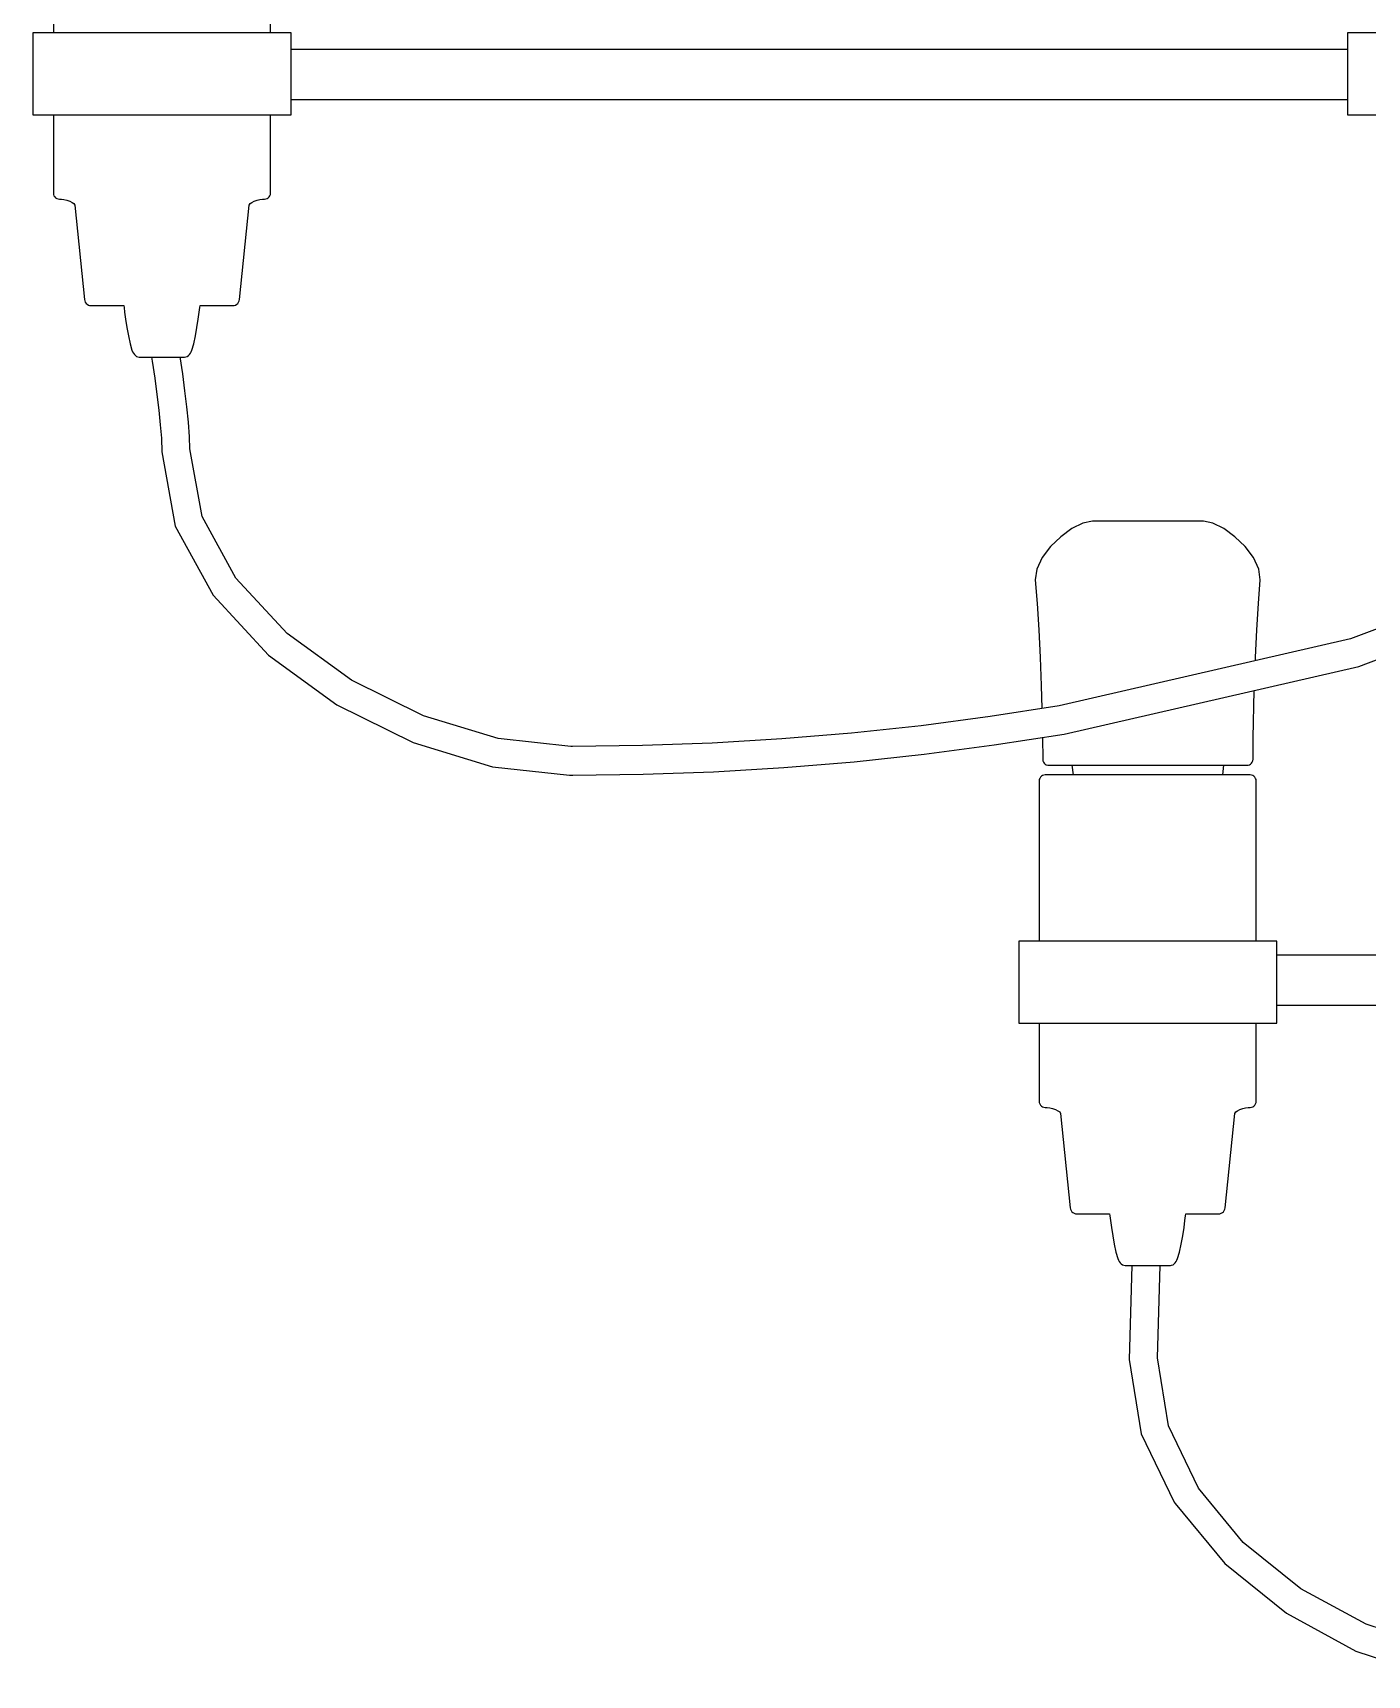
# Model space of a CAD drawing. Header units: millimetres. Extents: x 112 to 8820, y -2365 to 5002.
# Drawn here: x 154.9 to 299.1, y -536.1 to -358.5 of the extents above; entities that cross this region are included whole.
import ezdxf

# ---------------------------------------------------------------- set-up
doc = ezdxf.new("R2010")
doc.units = ezdxf.units.MM

# ---------------------------------------------------------------- blocks, each defined once
blk = doc.blocks.new('2097-30_EL-front')
for p, q in [((-43.161, 32.288), (-43.161, 30.556)), ((-40.813, 30.556), (-40.813, 32.288)), ((-43.33, 30.556), (-43.384, 30.556)), ((-43.384, 30.556), (-43.384, 29.669)), ((-43.218, 30.556), (-43.33, 30.556)), ((-43.052, 30.556), (-43.218, 30.556)), ((-42.84, 30.556), (-43.052, 30.556)), ((-42.59, 30.556), (-42.84, 30.556)), ((-42.314, 30.556), (-42.59, 30.556)), ((-42.024, 30.556), (-42.314, 30.556)), ((-41.732, 30.556), (-42.024, 30.556)), ((-41.451, 30.556), (-41.732, 30.556)), ((-41.194, 30.556), (-41.451, 30.556)), ((-40.971, 30.556), (-41.194, 30.556)), ((-40.793, 30.556), (-40.971, 30.556)), ((-40.667, 30.556), (-40.793, 30.556)), ((-40.599, 30.556), (-40.667, 30.556)), ((-40.591, 30.556), (-40.599, 30.556)), ((-40.591, 29.669), (-40.591, 30.556)), ((-29.114, 30.556), (-29.168, 30.556)), ((-29.168, 30.556), (-29.168, 29.669)), ((-29.002, 30.556), (-29.114, 30.556)), ((-28.837, 30.556), (-29.002, 30.556)), ((-29.168, 30.376), (-40.591, 30.376)), ((-43.384, 29.669), (-43.33, 29.669)), ((-43.33, 29.669), (-43.218, 29.669)), ((-43.218, 29.669), (-43.052, 29.669)), ((-43.161, 29.669), (-43.161, 28.824)), ((-43.052, 29.669), (-42.84, 29.669)), ((-42.84, 29.669), (-42.59, 29.669)), ((-42.59, 29.669), (-42.314, 29.669)), ((-42.314, 29.669), (-42.024, 29.669)), ((-42.024, 29.669), (-41.732, 29.669)), ((-41.732, 29.669), (-41.451, 29.669)), ((-41.451, 29.669), (-41.194, 29.669)), ((-41.194, 29.669), (-40.971, 29.669)), ((-40.971, 29.669), (-40.793, 29.669)), ((-40.813, 28.824), (-40.813, 29.669)), ((-40.793, 29.669), (-40.667, 29.669)), ((-40.667, 29.669), (-40.599, 29.669)), ((-40.599, 29.669), (-40.591, 29.669)), ((-40.591, 29.835), (-29.168, 29.835)), ((-29.168, 29.669), (-29.114, 29.669)), ((-29.114, 29.669), (-29.002, 29.669)), ((-29.002, 29.669), (-28.837, 29.669)), ((-43.161, 28.824), (-43.16, 28.809)), ((-43.16, 28.809), (-43.155, 28.795)), ((-43.155, 28.795), (-43.147, 28.783)), ((-43.147, 28.783), (-43.137, 28.773)), ((-40.838, 28.773), (-40.828, 28.783)), ((-40.828, 28.783), (-40.82, 28.795)), ((-40.82, 28.795), (-40.815, 28.809)), ((-40.815, 28.809), (-40.813, 28.824)), ((-43.137, 28.773), (-43.125, 28.765)), ((-43.125, 28.765), (-43.111, 28.76)), ((-43.111, 28.76), (-43.096, 28.759)), ((-43.096, 28.759), (-43.074, 28.757)), ((-43.074, 28.757), (-43.047, 28.752)), ((-43.047, 28.752), (-43.016, 28.745)), ((-43.016, 28.745), (-42.985, 28.735)), ((-42.985, 28.735), (-42.959, 28.722)), ((-42.959, 28.722), (-42.939, 28.709)), ((-42.939, 28.709), (-42.931, 28.693)), ((-42.931, 28.693), (-42.825, 27.671)), ((-41.149, 27.671), (-41.044, 28.693)), ((-41.044, 28.693), (-41.035, 28.709)), ((-41.035, 28.709), (-41.016, 28.722)), ((-41.016, 28.722), (-40.989, 28.735)), ((-40.989, 28.735), (-40.959, 28.745)), ((-40.959, 28.745), (-40.928, 28.752)), ((-40.928, 28.752), (-40.901, 28.757)), ((-40.901, 28.757), (-40.879, 28.759)), ((-40.879, 28.759), (-40.864, 28.76)), ((-40.864, 28.76), (-40.85, 28.765)), ((-40.85, 28.765), (-40.838, 28.773)), ((-42.825, 27.671), (-42.822, 27.656)), ((-42.822, 27.656), (-42.816, 27.642)), ((-42.816, 27.642), (-42.807, 27.63)), ((-42.807, 27.63), (-42.796, 27.62)), ((-42.796, 27.62), (-42.783, 27.612)), ((-42.783, 27.612), (-42.769, 27.607)), ((-42.769, 27.607), (-42.753, 27.606)), ((-42.753, 27.606), (-42.724, 27.606)), ((-42.724, 27.606), (-42.662, 27.606)), ((-42.662, 27.606), (-42.571, 27.606)), ((-42.571, 27.606), (-42.455, 27.606)), ((-42.455, 27.606), (-42.4, 27.606)), ((-42.4, 27.606), (-42.397, 27.586)), ((-42.397, 27.586), (-42.391, 27.534)), ((-42.391, 27.534), (-42.38, 27.459)), ((-41.595, 27.459), (-41.584, 27.534)), ((-41.584, 27.534), (-41.577, 27.586)), ((-41.577, 27.586), (-41.575, 27.606)), ((-41.575, 27.606), (-41.552, 27.606)), ((-41.552, 27.606), (-41.43, 27.606)), ((-41.43, 27.606), (-41.332, 27.606)), ((-41.332, 27.606), (-41.263, 27.606)), ((-41.263, 27.606), (-41.226, 27.606)), ((-41.226, 27.606), (-41.221, 27.606)), ((-41.221, 27.606), (-41.206, 27.607)), ((-41.206, 27.607), (-41.192, 27.612)), ((-41.192, 27.612), (-41.179, 27.62)), ((-41.179, 27.62), (-41.168, 27.63)), ((-41.168, 27.63), (-41.159, 27.642)), ((-41.159, 27.642), (-41.152, 27.656)), ((-41.152, 27.656), (-41.149, 27.671)), ((-42.38, 27.459), (-42.366, 27.37)), ((-42.366, 27.37), (-42.35, 27.279)), ((-41.625, 27.279), (-41.609, 27.37)), ((-41.609, 27.37), (-41.595, 27.459)), ((-42.35, 27.279), (-42.331, 27.193)), ((-42.331, 27.193), (-42.312, 27.124)), ((-41.663, 27.124), (-41.643, 27.193)), ((-41.643, 27.193), (-41.625, 27.279)), ((-42.312, 27.124), (-42.304, 27.107)), ((-42.304, 27.107), (-42.296, 27.091)), ((-42.296, 27.091), (-42.285, 27.077)), ((-42.285, 27.077), (-42.274, 27.066)), ((-42.274, 27.066), (-42.261, 27.057)), ((-42.261, 27.057), (-42.247, 27.051)), ((-42.247, 27.051), (-42.232, 27.049)), ((-42.232, 27.049), (-42.222, 27.049)), ((-42.222, 27.049), (-42.203, 27.049)), ((-42.203, 27.049), (-42.174, 27.049)), ((-42.174, 27.049), (-42.137, 27.049)), ((-42.137, 27.049), (-42.093, 27.049)), ((-42.099, 27.049), (-42.092, 27.005)), ((-42.093, 27.049), (-42.045, 27.049)), ((-42.092, 27.005), (-42.066, 26.822)), ((-42.045, 27.049), (-41.994, 27.049)), ((-41.994, 27.049), (-41.943, 27.049)), ((-41.943, 27.049), (-41.893, 27.049)), ((-41.893, 27.049), (-41.848, 27.049)), ((-41.848, 27.049), (-41.809, 27.049)), ((-41.809, 27.049), (-41.778, 27.049)), ((-41.763, 26.867), (-41.79, 27.051)), ((-41.778, 27.049), (-41.756, 27.049)), ((-41.756, 27.049), (-41.744, 27.049)), ((-41.744, 27.049), (-41.743, 27.049)), ((-41.743, 27.049), (-41.728, 27.051)), ((-41.728, 27.051), (-41.714, 27.057)), ((-41.714, 27.057), (-41.701, 27.066)), ((-41.701, 27.066), (-41.689, 27.077)), ((-41.689, 27.077), (-41.679, 27.091)), ((-41.679, 27.091), (-41.67, 27.107)), ((-41.67, 27.107), (-41.663, 27.124)), ((-42.066, 26.822), (-42.041, 26.645)), ((-41.739, 26.686), (-41.763, 26.867)), ((-42.041, 26.645), (-42.021, 26.476)), ((-41.717, 26.511), (-41.739, 26.686)), ((-42.021, 26.476), (-42.005, 26.317)), ((-41.7, 26.344), (-41.717, 26.511)), ((-42.005, 26.317), (-41.994, 26.171)), ((-41.689, 26.187), (-41.7, 26.344)), ((-41.994, 26.171), (-41.99, 26.025)), ((-41.686, 26.058), (-41.689, 26.187)), ((-41.99, 26.025), (-41.843, 25.219)), ((-41.552, 25.325), (-41.686, 26.058)), ((-41.187, 24.658), (-41.552, 25.325)), ((-32.028, 25.252), (-32.147, 25.194)), ((-31.923, 25.273), (-32.028, 25.252)), ((-31.907, 25.273), (-31.923, 25.273)), ((-31.855, 25.273), (-31.907, 25.273)), ((-31.769, 25.273), (-31.855, 25.273)), ((-31.655, 25.273), (-31.769, 25.273)), ((-31.323, 25.273), (-31.655, 25.273)), ((-30.77, 25.273), (-31.323, 25.273)), ((-30.729, 25.273), (-30.77, 25.273)), ((-30.726, 25.273), (-30.729, 25.273)), ((-30.622, 25.252), (-30.726, 25.273)), ((-30.504, 25.194), (-30.622, 25.252)), ((-41.843, 25.219), (-41.435, 24.473)), ((-32.267, 25.107), (-32.379, 24.999)), ((-32.147, 25.194), (-32.267, 25.107)), ((-30.384, 25.107), (-30.504, 25.194)), ((-30.273, 24.999), (-30.384, 25.107)), ((-32.469, 24.88), (-32.528, 24.757)), ((-32.379, 24.999), (-32.469, 24.88)), ((-30.183, 24.88), (-30.273, 24.999)), ((-30.125, 24.757), (-30.183, 24.88)), ((-32.528, 24.757), (-32.543, 24.64)), ((-30.11, 24.64), (-30.125, 24.757)), ((-40.632, 24.059), (-41.187, 24.658)), ((-32.543, 24.64), (-32.523, 24.384)), ((-30.129, 24.384), (-30.11, 24.64)), ((-41.435, 24.473), (-40.834, 23.824)), ((-32.523, 24.384), (-32.506, 24.099)), ((-30.146, 24.099), (-30.129, 24.384)), ((-28.005, 24.427), (-29.134, 24.001)), ((-39.938, 23.556), (-40.632, 24.059)), ((-32.506, 24.099), (-32.492, 23.799)), ((-29.134, 24.001), (-32.287, 23.277)), ((-30.161, 23.799), (-30.146, 24.099)), ((-29.046, 23.703), (-27.985, 24.104)), ((-40.834, 23.824), (-40.095, 23.288)), ((-32.492, 23.799), (-32.48, 23.496)), ((-32.231, 22.972), (-29.046, 23.703)), ((-30.162, 23.765), (-30.161, 23.799)), ((-39.16, 23.17), (-39.938, 23.556)), ((-32.48, 23.496), (-32.473, 23.248)), ((-40.095, 23.288), (-39.271, 22.88)), ((-32.287, 23.277), (-33.031, 23.161)), ((-30.186, 22.933), (-30.175, 23.444)), ((-38.353, 22.925), (-39.16, 23.17)), ((-33.031, 23.161), (-33.779, 23.063)), ((-37.565, 22.839), (-38.353, 22.925)), ((-35.283, 22.92), (-36.036, 22.875)), ((-34.53, 22.982), (-35.283, 22.92)), ((-33.779, 23.063), (-34.53, 22.982)), ((-32.988, 22.854), (-32.231, 22.972)), ((-32.466, 22.935), (-32.466, 22.933)), ((-32.466, 22.933), (-32.463, 22.699)), ((-30.189, 22.699), (-30.186, 22.933)), ((-39.271, 22.88), (-38.413, 22.619)), ((-37.547, 22.839), (-37.565, 22.839)), ((-36.791, 22.848), (-37.547, 22.839)), ((-36.036, 22.875), (-36.791, 22.848)), ((-34.502, 22.673), (-33.744, 22.754)), ((-33.744, 22.754), (-32.988, 22.854)), ((-38.413, 22.619), (-37.582, 22.528)), ((-36.784, 22.537), (-36.022, 22.564)), ((-36.022, 22.564), (-35.261, 22.61)), ((-35.261, 22.61), (-34.502, 22.673)), ((-32.463, 22.699), (-32.461, 22.684)), ((-32.461, 22.684), (-32.455, 22.67)), ((-32.455, 22.67), (-32.447, 22.658)), ((-32.447, 22.658), (-32.437, 22.648)), ((-32.437, 22.648), (-32.424, 22.641)), ((-32.424, 22.641), (-32.409, 22.636)), ((-32.409, 22.636), (-32.394, 22.635)), ((-32.394, 22.635), (-32.366, 22.635)), ((-32.366, 22.635), (-32.272, 22.635)), ((-32.272, 22.635), (-30.503, 22.635)), ((-32.148, 22.635), (-32.133, 22.53)), ((-30.517, 22.53), (-30.503, 22.635)), ((-30.503, 22.635), (-30.47, 22.635)), ((-30.47, 22.635), (-30.336, 22.635)), ((-30.336, 22.635), (-30.264, 22.635)), ((-30.264, 22.635), (-30.258, 22.635)), ((-30.258, 22.635), (-30.243, 22.636)), ((-30.243, 22.636), (-30.228, 22.641)), ((-30.228, 22.641), (-30.215, 22.648)), ((-30.215, 22.648), (-30.205, 22.658)), ((-30.205, 22.658), (-30.197, 22.67)), ((-30.197, 22.67), (-30.191, 22.684)), ((-30.191, 22.684), (-30.189, 22.699)), ((-37.582, 22.528), (-37.546, 22.528)), ((-37.546, 22.528), (-36.784, 22.537)), ((-32.5, 22.48), (-32.501, 22.465)), ((-32.501, 22.465), (-32.501, 20.732)), ((-32.495, 22.493), (-32.5, 22.48)), ((-32.487, 22.506), (-32.495, 22.493)), ((-32.477, 22.516), (-32.487, 22.506)), ((-32.465, 22.524), (-32.477, 22.516)), ((-32.451, 22.528), (-32.465, 22.524)), ((-32.436, 22.53), (-32.451, 22.528)), ((-32.392, 22.53), (-32.436, 22.53)), ((-32.302, 22.53), (-32.392, 22.53)), ((-32.169, 22.53), (-32.302, 22.53)), ((-32, 22.53), (-32.169, 22.53)), ((-31.801, 22.53), (-32, 22.53)), ((-31.581, 22.53), (-31.801, 22.53)), ((-31.351, 22.53), (-31.581, 22.53)), ((-31.119, 22.53), (-31.351, 22.53)), ((-30.897, 22.53), (-31.119, 22.53)), ((-30.693, 22.53), (-30.897, 22.53)), ((-30.517, 22.53), (-30.693, 22.53)), ((-30.376, 22.53), (-30.517, 22.53)), ((-30.278, 22.53), (-30.376, 22.53)), ((-30.225, 22.53), (-30.278, 22.53)), ((-30.22, 22.53), (-30.225, 22.53)), ((-30.205, 22.528), (-30.22, 22.53)), ((-30.191, 22.524), (-30.205, 22.528)), ((-30.179, 22.516), (-30.191, 22.524)), ((-30.169, 22.506), (-30.179, 22.516)), ((-30.161, 22.493), (-30.169, 22.506)), ((-30.156, 22.48), (-30.161, 22.493)), ((-30.154, 22.465), (-30.156, 22.48)), ((-30.154, 20.732), (-30.154, 22.465)), ((-32.669, 20.732), (-32.723, 20.732)), ((-32.723, 20.732), (-32.723, 19.845)), ((-32.555, 20.732), (-32.669, 20.732)), ((-32.388, 20.732), (-32.555, 20.732)), ((-32.174, 20.732), (-32.388, 20.732)), ((-31.924, 20.732), (-32.174, 20.732)), ((-31.647, 20.732), (-31.924, 20.732)), ((-31.357, 20.732), (-31.647, 20.732)), ((-31.065, 20.732), (-31.357, 20.732)), ((-30.785, 20.732), (-31.065, 20.732)), ((-30.528, 20.732), (-30.785, 20.732)), ((-30.306, 20.732), (-30.528, 20.732)), ((-30.13, 20.732), (-30.306, 20.732)), ((-30.005, 20.732), (-30.13, 20.732)), ((-29.938, 20.732), (-30.005, 20.732)), ((-29.932, 20.732), (-29.938, 20.732)), ((-29.932, 19.845), (-29.932, 20.732)), ((-28.203, 20.582), (-29.932, 20.582)), ((-29.932, 20.041), (-28.203, 20.041)), ((-32.723, 19.845), (-32.717, 19.845)), ((-32.717, 19.845), (-32.651, 19.845)), ((-32.651, 19.845), (-32.526, 19.845)), ((-32.526, 19.845), (-32.501, 19.845)), ((-32.501, 19.845), (-32.501, 19.001)), ((-32.501, 19.845), (-32.455, 19.845)), ((-32.455, 19.845), (-32.36, 19.845)), ((-32.36, 19.845), (-32.219, 19.845)), ((-32.219, 19.845), (-32.04, 19.845)), ((-32.04, 19.845), (-31.829, 19.845)), ((-31.829, 19.845), (-31.596, 19.845)), ((-31.596, 19.845), (-31.357, 19.845)), ((-31.357, 19.845), (-31.065, 19.845)), ((-31.065, 19.845), (-30.785, 19.845)), ((-30.785, 19.845), (-30.528, 19.845)), ((-30.528, 19.845), (-30.306, 19.845)), ((-30.306, 19.845), (-30.13, 19.845)), ((-30.154, 19.001), (-30.154, 19.845)), ((-30.13, 19.845), (-30.005, 19.845)), ((-30.005, 19.845), (-29.938, 19.845)), ((-29.938, 19.845), (-29.932, 19.845)), ((-32.501, 19.001), (-32.5, 18.986)), ((-32.5, 18.986), (-32.495, 18.972)), ((-32.495, 18.972), (-32.487, 18.96)), ((-32.487, 18.96), (-32.477, 18.949)), ((-32.477, 18.949), (-32.465, 18.942)), ((-32.465, 18.942), (-32.451, 18.937)), ((-32.451, 18.937), (-32.436, 18.935)), ((-32.436, 18.935), (-32.414, 18.933)), ((-32.414, 18.933), (-32.387, 18.929)), ((-32.387, 18.929), (-32.356, 18.921)), ((-32.356, 18.921), (-32.325, 18.911)), ((-32.325, 18.911), (-32.299, 18.899)), ((-32.299, 18.899), (-32.279, 18.885)), ((-32.279, 18.885), (-32.271, 18.87)), ((-32.271, 18.87), (-32.165, 17.848)), ((-30.49, 17.848), (-30.384, 18.87)), ((-30.384, 18.87), (-30.376, 18.885)), ((-30.376, 18.885), (-30.357, 18.899)), ((-30.357, 18.899), (-30.33, 18.911)), ((-30.33, 18.911), (-30.3, 18.921)), ((-30.3, 18.921), (-30.269, 18.929)), ((-30.269, 18.929), (-30.242, 18.933)), ((-30.242, 18.933), (-30.22, 18.935)), ((-30.22, 18.935), (-30.205, 18.937)), ((-30.205, 18.937), (-30.191, 18.942)), ((-30.191, 18.942), (-30.179, 18.949)), ((-30.179, 18.949), (-30.169, 18.96)), ((-30.169, 18.96), (-30.161, 18.972)), ((-30.161, 18.972), (-30.156, 18.986)), ((-30.156, 18.986), (-30.154, 19.001)), ((-32.165, 17.848), (-32.162, 17.832)), ((-32.162, 17.832), (-32.156, 17.818)), ((-32.156, 17.818), (-32.147, 17.806)), ((-32.147, 17.806), (-32.136, 17.796)), ((-32.136, 17.796), (-32.123, 17.789)), ((-32.123, 17.789), (-32.109, 17.784)), ((-32.109, 17.784), (-32.093, 17.782)), ((-32.093, 17.782), (-32.063, 17.782)), ((-32.063, 17.782), (-32.001, 17.782)), ((-32.001, 17.782), (-31.888, 17.782)), ((-31.888, 17.782), (-31.766, 17.782)), ((-31.766, 17.782), (-31.74, 17.782)), ((-31.74, 17.782), (-31.738, 17.763)), ((-31.738, 17.763), (-31.731, 17.71)), ((-30.925, 17.71), (-30.918, 17.763)), ((-30.918, 17.763), (-30.915, 17.782)), ((-30.915, 17.782), (-30.562, 17.782)), ((-30.562, 17.782), (-30.547, 17.784)), ((-30.547, 17.784), (-30.532, 17.789)), ((-30.532, 17.789), (-30.519, 17.796)), ((-30.519, 17.796), (-30.508, 17.806)), ((-30.508, 17.806), (-30.5, 17.818)), ((-30.5, 17.818), (-30.493, 17.832)), ((-30.493, 17.832), (-30.49, 17.848)), ((-31.731, 17.71), (-31.72, 17.635)), ((-31.72, 17.635), (-31.706, 17.547)), ((-30.949, 17.547), (-30.935, 17.635)), ((-30.935, 17.635), (-30.925, 17.71)), ((-31.706, 17.547), (-31.69, 17.455)), ((-31.69, 17.455), (-31.672, 17.37)), ((-30.984, 17.37), (-30.966, 17.455)), ((-30.966, 17.455), (-30.949, 17.547)), ((-31.672, 17.37), (-31.652, 17.301)), ((-31.652, 17.301), (-31.645, 17.284)), ((-31.645, 17.284), (-31.636, 17.268)), ((-31.636, 17.268), (-31.626, 17.254)), ((-31.626, 17.254), (-31.614, 17.242)), ((-31.614, 17.242), (-31.601, 17.233)), ((-31.601, 17.233), (-31.587, 17.228)), ((-31.069, 17.228), (-31.054, 17.233)), ((-31.054, 17.233), (-31.042, 17.242)), ((-31.042, 17.242), (-31.03, 17.254)), ((-31.03, 17.254), (-31.02, 17.268)), ((-31.02, 17.268), (-31.011, 17.284)), ((-31.011, 17.284), (-31.004, 17.301)), ((-31.004, 17.301), (-30.984, 17.37)), ((-31.587, 17.228), (-31.572, 17.226)), ((-31.572, 17.226), (-31.562, 17.226)), ((-31.562, 17.226), (-31.543, 17.226)), ((-31.543, 17.226), (-31.513, 17.226)), ((-31.498, 17.226), (-31.529, 16.207)), ((-31.513, 17.226), (-31.476, 17.226)), ((-31.476, 17.226), (-31.432, 17.226)), ((-31.432, 17.226), (-31.384, 17.226)), ((-31.384, 17.226), (-31.333, 17.226)), ((-31.333, 17.226), (-31.282, 17.226)), ((-31.282, 17.226), (-31.233, 17.226)), ((-31.233, 17.226), (-31.188, 17.226)), ((-31.222, 16.225), (-31.192, 17.226)), ((-31.188, 17.226), (-31.149, 17.226)), ((-31.149, 17.226), (-31.118, 17.226)), ((-31.118, 17.226), (-31.096, 17.226)), ((-31.096, 17.226), (-31.085, 17.226)), ((-31.085, 17.226), (-31.083, 17.226)), ((-31.083, 17.226), (-31.069, 17.228)), ((-31.529, 16.207), (-31.399, 15.403)), ((-31.104, 15.489), (-31.222, 16.225)), ((-30.778, 14.817), (-31.104, 15.489)), ((-31.399, 15.403), (-31.041, 14.664)), ((-30.294, 14.23), (-30.778, 14.817)), ((-31.041, 14.664), (-31.032, 14.651)), ((-31.032, 14.651), (-30.494, 14.002)), ((-29.671, 13.728), (-30.294, 14.23)), ((-30.494, 14.002), (-29.828, 13.464)), ((-28.965, 13.344), (-29.671, 13.728)), ((-29.828, 13.464), (-29.076, 13.055)), ((-28.221, 13.099), (-28.965, 13.344)), ((-29.076, 13.055), (-28.281, 12.794))]:
    blk.add_line(p, q)

msp = doc.modelspace()

# ---------------------------------------------------------------- block references
at = {"color": 0, "xscale": 10, "yscale": 10, "zscale": 10}
msp.add_blockref('2097-30_EL-front', (588.69, -664.02), dxfattribs=at)

doc.saveas('drawing.dxf')
